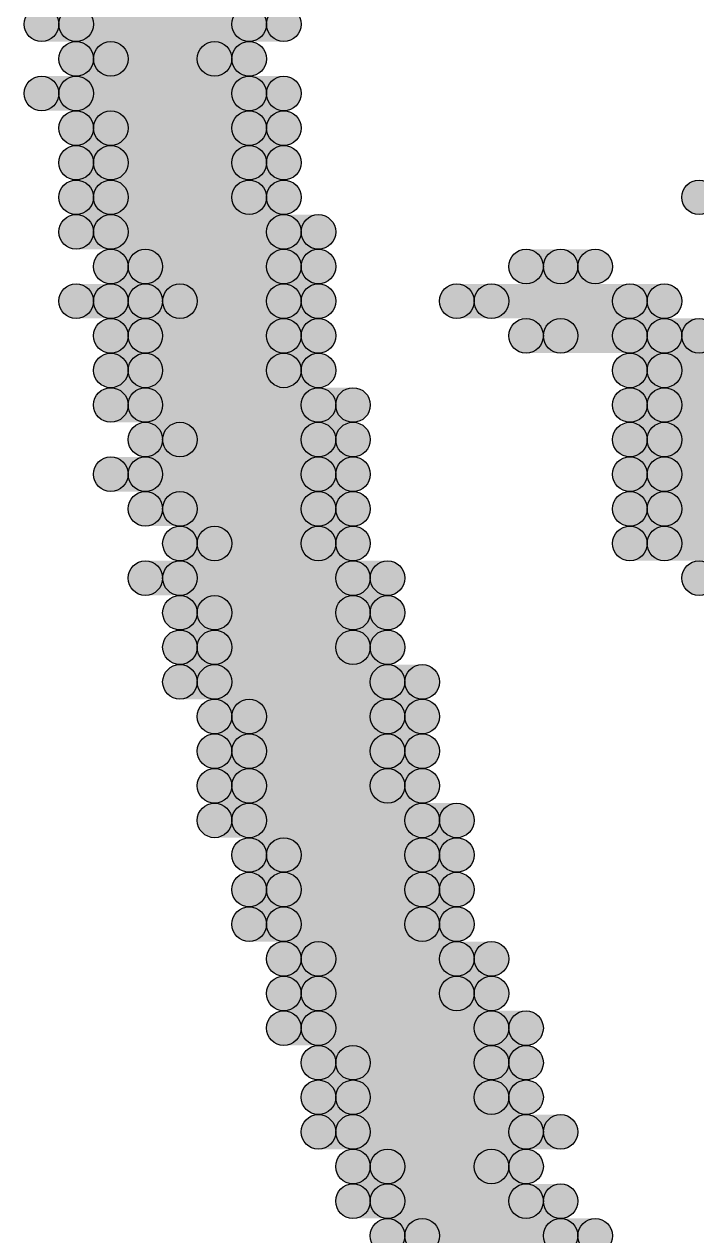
# Model space of a CAD drawing. Header units: millimetres. Extents: x 0 to 137, y 0 to 37.
# Drawn here: x 125.438 to 125.932, y 3.988 to 4.877 of the extents above; entities that cross this region are included whole.
import ezdxf

# ---------------------------------------------------------------- set-up
doc = ezdxf.new("R2010")
doc.units = ezdxf.units.MM
doc.layers.add('TopLayer', color=1, linetype='Continuous')
doc.layers.add('TopSolder', color=216, linetype='Continuous')

msp = doc.modelspace()

# ---------------------------------------------------------------- hatches: boundary and pattern name
at = {"layer": 'TopLayer'}
h = msp.add_hatch(color=1, dxfattribs=at)
edge = h.paths.add_edge_path()
edge.add_arc((125.476, 4.8768), 0.0127, 0, 360)
for points in [[(125.476, 4.8641), (125.476, 4.8895), (125.6284, 4.8895), (125.6284, 4.8641)], [(125.5014, 4.8387), (125.5014, 4.8641), (125.603, 4.8641), (125.603, 4.8387)], [(125.476, 4.8133), (125.476, 4.8387), (125.6284, 4.8387), (125.6284, 4.8133)], [(125.5014, 4.7879), (125.5014, 4.8133), (125.6284, 4.8133), (125.6284, 4.7879)], [(125.5014, 4.7625), (125.5014, 4.7879), (125.6284, 4.7879), (125.6284, 4.7625)], [(125.5014, 4.7371), (125.5014, 4.7625), (125.6284, 4.7625), (125.6284, 4.7371)], [(125.5014, 4.7117), (125.5014, 4.7371), (125.6538, 4.7371), (125.6538, 4.7117)], [(125.5268, 4.6863), (125.5268, 4.7117), (125.6538, 4.7117), (125.6538, 4.6863)], [(125.8316, 4.6863), (125.8316, 4.7117), (125.857, 4.7117), (125.857, 4.6863)], [(125.5014, 4.6609), (125.5014, 4.6863), (125.5268, 4.6863), (125.5268, 4.6609)], [(125.5522, 4.6609), (125.5522, 4.6863), (125.6538, 4.6863), (125.6538, 4.6609)], [(125.7808, 4.6609), (125.7808, 4.6863), (125.9078, 4.6863), (125.9078, 4.6609)], [(125.5268, 4.6355), (125.5268, 4.6609), (125.6538, 4.6609), (125.6538, 4.6355)], [(125.8316, 4.6355), (125.8316, 4.6609), (125.9078, 4.6609), (125.9078, 4.6355)], [(125.5268, 4.6101), (125.5268, 4.6355), (125.6538, 4.6355), (125.6538, 4.6101)], [(125.9078, 4.6101), (125.9078, 4.6355), (125.984, 4.6355), (125.984, 4.6101)], [(125.5268, 4.5847), (125.5268, 4.6101), (125.6792, 4.6101), (125.6792, 4.5847)], [(125.9078, 4.5847), (125.9078, 4.6101), (126.0348, 4.6101), (126.0348, 4.5847)], [(125.5522, 4.5593), (125.5522, 4.5847), (125.6792, 4.5847), (125.6792, 4.5593)], [(125.9078, 4.5593), (125.9078, 4.5847), (126.5174, 4.5847), (126.5174, 4.5593)], [(125.5268, 4.5339), (125.5268, 4.5593), (125.6792, 4.5593), (125.6792, 4.5339)], [(125.9078, 4.5339), (125.9078, 4.5593), (126.4666, 4.5593), (126.4666, 4.5339)], [(125.5522, 4.5085), (125.5522, 4.5339), (125.6792, 4.5339), (125.6792, 4.5085)], [(125.9078, 4.5085), (125.9078, 4.5339), (126.1364, 4.5339), (126.1364, 4.5085)], [(125.5776, 4.4831), (125.5776, 4.5085), (125.6792, 4.5085), (125.6792, 4.4831)], [(125.9078, 4.4831), (125.9078, 4.5085), (126.3142, 4.5085), (126.3142, 4.4831)], [(125.5522, 4.4577), (125.5522, 4.4831), (125.7046, 4.4831), (125.7046, 4.4577)], [(125.5776, 4.4323), (125.5776, 4.4577), (125.7046, 4.4577), (125.7046, 4.4323)], [(125.5776, 4.4069), (125.5776, 4.4323), (125.7046, 4.4323), (125.7046, 4.4069)], [(125.5776, 4.3815), (125.5776, 4.4069), (125.73, 4.4069), (125.73, 4.3815)], [(125.603, 4.3561), (125.603, 4.3815), (125.73, 4.3815), (125.73, 4.3561)], [(125.603, 4.3307), (125.603, 4.3561), (125.73, 4.3561), (125.73, 4.3307)], [(125.603, 4.3053), (125.603, 4.3307), (125.73, 4.3307), (125.73, 4.3053)], [(125.603, 4.2799), (125.603, 4.3053), (125.7554, 4.3053), (125.7554, 4.2799)], [(125.6284, 4.2545), (125.6284, 4.2799), (125.7554, 4.2799), (125.7554, 4.2545)], [(125.6284, 4.2291), (125.6284, 4.2545), (125.7554, 4.2545), (125.7554, 4.2291)], [(125.6284, 4.2037), (125.6284, 4.2291), (125.7554, 4.2291), (125.7554, 4.2037)], [(125.6538, 4.1783), (125.6538, 4.2037), (125.7808, 4.2037), (125.7808, 4.1783)], [(125.6538, 4.1529), (125.6538, 4.1783), (125.7808, 4.1783), (125.7808, 4.1529)], [(125.6538, 4.1275), (125.6538, 4.1529), (125.8062, 4.1529), (125.8062, 4.1275)], [(125.6792, 4.1021), (125.6792, 4.1275), (125.8062, 4.1275), (125.8062, 4.1021)], [(125.6792, 4.0767), (125.6792, 4.1021), (125.8062, 4.1021), (125.8062, 4.0767)], [(125.6792, 4.0513), (125.6792, 4.0767), (125.8316, 4.0767), (125.8316, 4.0513)], [(125.7046, 4.0259), (125.7046, 4.0513), (125.8062, 4.0513), (125.8062, 4.0259)], [(125.7046, 4.0005), (125.7046, 4.0259), (125.8316, 4.0259), (125.8316, 4.0005)], [(125.73, 3.9751), (125.73, 4.0005), (125.857, 4.0005), (125.857, 3.9751)]]:
    msp.add_hatch(color=1, dxfattribs=at).paths.add_polyline_path(points)
h = msp.add_hatch(color=1, dxfattribs=at)
edge = h.paths.add_edge_path()
edge.add_arc((125.6284, 4.8768), 0.0127, 0, 360)
h = msp.add_hatch(color=1, dxfattribs=at)
edge = h.paths.add_edge_path()
edge.add_arc((125.5014, 4.8514), 0.0127, 0, 360)
h = msp.add_hatch(color=1, dxfattribs=at)
edge = h.paths.add_edge_path()
edge.add_arc((125.603, 4.8514), 0.0127, 0, 360)
h = msp.add_hatch(color=1, dxfattribs=at)
edge = h.paths.add_edge_path()
edge.add_arc((125.476, 4.826), 0.0127, 0, 360)
h = msp.add_hatch(color=1, dxfattribs=at)
edge = h.paths.add_edge_path()
edge.add_arc((125.6284, 4.826), 0.0127, 0, 360)
h = msp.add_hatch(color=1, dxfattribs=at)
edge = h.paths.add_edge_path()
edge.add_arc((125.5014, 4.8006), 0.0127, 0, 360)
h = msp.add_hatch(color=1, dxfattribs=at)
edge = h.paths.add_edge_path()
edge.add_arc((125.6284, 4.8006), 0.0127, 0, 360)
h = msp.add_hatch(color=1, dxfattribs=at)
edge = h.paths.add_edge_path()
edge.add_arc((125.5014, 4.7752), 0.0127, 0, 360)
h = msp.add_hatch(color=1, dxfattribs=at)
edge = h.paths.add_edge_path()
edge.add_arc((125.6284, 4.7752), 0.0127, 0, 360)
h = msp.add_hatch(color=1, dxfattribs=at)
edge = h.paths.add_edge_path()
edge.add_arc((125.5014, 4.7498), 0.0127, 0, 360)
h = msp.add_hatch(color=1, dxfattribs=at)
edge = h.paths.add_edge_path()
edge.add_arc((125.6284, 4.7498), 0.0127, 0, 360)
h = msp.add_hatch(color=1, dxfattribs=at)
edge = h.paths.add_edge_path()
edge.add_arc((125.5014, 4.7244), 0.0127, 0, 360)
h = msp.add_hatch(color=1, dxfattribs=at)
edge = h.paths.add_edge_path()
edge.add_arc((125.6538, 4.7244), 0.0127, 0, 360)
h = msp.add_hatch(color=1, dxfattribs=at)
edge = h.paths.add_edge_path()
edge.add_arc((125.5268, 4.699), 0.0127, 0, 360)
h = msp.add_hatch(color=1, dxfattribs=at)
edge = h.paths.add_edge_path()
edge.add_arc((125.6538, 4.699), 0.0127, 0, 360)
h = msp.add_hatch(color=1, dxfattribs=at)
edge = h.paths.add_edge_path()
edge.add_arc((125.8316, 4.699), 0.0127, 0, 360)
h = msp.add_hatch(color=1, dxfattribs=at)
edge = h.paths.add_edge_path()
edge.add_arc((125.857, 4.699), 0.0127, 0, 360)
h = msp.add_hatch(color=1, dxfattribs=at)
edge = h.paths.add_edge_path()
edge.add_arc((125.5014, 4.6736), 0.0127, 0, 360)
h = msp.add_hatch(color=1, dxfattribs=at)
edge = h.paths.add_edge_path()
edge.add_arc((125.5268, 4.6736), 0.0127, 0, 360)
h = msp.add_hatch(color=1, dxfattribs=at)
edge = h.paths.add_edge_path()
edge.add_arc((125.5522, 4.6736), 0.0127, 0, 360)
h = msp.add_hatch(color=1, dxfattribs=at)
edge = h.paths.add_edge_path()
edge.add_arc((125.6538, 4.6736), 0.0127, 0, 360)
h = msp.add_hatch(color=1, dxfattribs=at)
edge = h.paths.add_edge_path()
edge.add_arc((125.7808, 4.6736), 0.0127, 0, 360)
h = msp.add_hatch(color=1, dxfattribs=at)
edge = h.paths.add_edge_path()
edge.add_arc((125.9078, 4.6736), 0.0127, 0, 360)
h = msp.add_hatch(color=1, dxfattribs=at)
edge = h.paths.add_edge_path()
edge.add_arc((125.5268, 4.6482), 0.0127, 0, 360)
h = msp.add_hatch(color=1, dxfattribs=at)
edge = h.paths.add_edge_path()
edge.add_arc((125.6538, 4.6482), 0.0127, 0, 360)
h = msp.add_hatch(color=1, dxfattribs=at)
edge = h.paths.add_edge_path()
edge.add_arc((125.8316, 4.6482), 0.0127, 0, 360)
h = msp.add_hatch(color=1, dxfattribs=at)
edge = h.paths.add_edge_path()
edge.add_arc((125.9078, 4.6482), 0.0127, 0, 360)
h = msp.add_hatch(color=1, dxfattribs=at)
edge = h.paths.add_edge_path()
edge.add_arc((125.9332, 4.6482), 0.0127, 0, 360)
h = msp.add_hatch(color=1, dxfattribs=at)
edge = h.paths.add_edge_path()
edge.add_arc((125.5268, 4.6228), 0.0127, 0, 360)
h = msp.add_hatch(color=1, dxfattribs=at)
edge = h.paths.add_edge_path()
edge.add_arc((125.6538, 4.6228), 0.0127, 0, 360)
h = msp.add_hatch(color=1, dxfattribs=at)
edge = h.paths.add_edge_path()
edge.add_arc((125.9078, 4.6228), 0.0127, 0, 360)
h = msp.add_hatch(color=1, dxfattribs=at)
edge = h.paths.add_edge_path()
edge.add_arc((125.5268, 4.5974), 0.0127, 0, 360)
h = msp.add_hatch(color=1, dxfattribs=at)
edge = h.paths.add_edge_path()
edge.add_arc((125.6792, 4.5974), 0.0127, 0, 360)
h = msp.add_hatch(color=1, dxfattribs=at)
edge = h.paths.add_edge_path()
edge.add_arc((125.9078, 4.5974), 0.0127, 0, 360)
h = msp.add_hatch(color=1, dxfattribs=at)
edge = h.paths.add_edge_path()
edge.add_arc((125.5522, 4.572), 0.0127, 0, 360)
h = msp.add_hatch(color=1, dxfattribs=at)
edge = h.paths.add_edge_path()
edge.add_arc((125.6792, 4.572), 0.0127, 0, 360)
h = msp.add_hatch(color=1, dxfattribs=at)
edge = h.paths.add_edge_path()
edge.add_arc((125.9078, 4.572), 0.0127, 0, 360)
h = msp.add_hatch(color=1, dxfattribs=at)
edge = h.paths.add_edge_path()
edge.add_arc((125.5268, 4.5466), 0.0127, 0, 360)
h = msp.add_hatch(color=1, dxfattribs=at)
edge = h.paths.add_edge_path()
edge.add_arc((125.6792, 4.5466), 0.0127, 0, 360)
h = msp.add_hatch(color=1, dxfattribs=at)
edge = h.paths.add_edge_path()
edge.add_arc((125.9078, 4.5466), 0.0127, 0, 360)
h = msp.add_hatch(color=1, dxfattribs=at)
edge = h.paths.add_edge_path()
edge.add_arc((125.5522, 4.5212), 0.0127, 0, 360)
h = msp.add_hatch(color=1, dxfattribs=at)
edge = h.paths.add_edge_path()
edge.add_arc((125.6792, 4.5212), 0.0127, 0, 360)
h = msp.add_hatch(color=1, dxfattribs=at)
edge = h.paths.add_edge_path()
edge.add_arc((125.9078, 4.5212), 0.0127, 0, 360)
h = msp.add_hatch(color=1, dxfattribs=at)
edge = h.paths.add_edge_path()
edge.add_arc((125.5776, 4.4958), 0.0127, 0, 360)
h = msp.add_hatch(color=1, dxfattribs=at)
edge = h.paths.add_edge_path()
edge.add_arc((125.6792, 4.4958), 0.0127, 0, 360)
h = msp.add_hatch(color=1, dxfattribs=at)
edge = h.paths.add_edge_path()
edge.add_arc((125.9078, 4.4958), 0.0127, 0, 360)
h = msp.add_hatch(color=1, dxfattribs=at)
edge = h.paths.add_edge_path()
edge.add_arc((125.5522, 4.4704), 0.0127, 0, 360)
h = msp.add_hatch(color=1, dxfattribs=at)
edge = h.paths.add_edge_path()
edge.add_arc((125.7046, 4.4704), 0.0127, 0, 360)
h = msp.add_hatch(color=1, dxfattribs=at)
edge = h.paths.add_edge_path()
edge.add_arc((125.5776, 4.445), 0.0127, 0, 360)
h = msp.add_hatch(color=1, dxfattribs=at)
edge = h.paths.add_edge_path()
edge.add_arc((125.7046, 4.445), 0.0127, 0, 360)
h = msp.add_hatch(color=1, dxfattribs=at)
edge = h.paths.add_edge_path()
edge.add_arc((125.5776, 4.4196), 0.0127, 0, 360)
h = msp.add_hatch(color=1, dxfattribs=at)
edge = h.paths.add_edge_path()
edge.add_arc((125.7046, 4.4196), 0.0127, 0, 360)
h = msp.add_hatch(color=1, dxfattribs=at)
edge = h.paths.add_edge_path()
edge.add_arc((125.5776, 4.3942), 0.0127, 0, 360)
h = msp.add_hatch(color=1, dxfattribs=at)
edge = h.paths.add_edge_path()
edge.add_arc((125.73, 4.3942), 0.0127, 0, 360)
h = msp.add_hatch(color=1, dxfattribs=at)
edge = h.paths.add_edge_path()
edge.add_arc((125.603, 4.3688), 0.0127, 0, 360)
h = msp.add_hatch(color=1, dxfattribs=at)
edge = h.paths.add_edge_path()
edge.add_arc((125.73, 4.3688), 0.0127, 0, 360)
h = msp.add_hatch(color=1, dxfattribs=at)
edge = h.paths.add_edge_path()
edge.add_arc((125.603, 4.3434), 0.0127, 0, 360)
h = msp.add_hatch(color=1, dxfattribs=at)
edge = h.paths.add_edge_path()
edge.add_arc((125.73, 4.3434), 0.0127, 0, 360)
h = msp.add_hatch(color=1, dxfattribs=at)
edge = h.paths.add_edge_path()
edge.add_arc((125.603, 4.318), 0.0127, 0, 360)
h = msp.add_hatch(color=1, dxfattribs=at)
edge = h.paths.add_edge_path()
edge.add_arc((125.73, 4.318), 0.0127, 0, 360)
h = msp.add_hatch(color=1, dxfattribs=at)
edge = h.paths.add_edge_path()
edge.add_arc((125.603, 4.2926), 0.0127, 0, 360)
h = msp.add_hatch(color=1, dxfattribs=at)
edge = h.paths.add_edge_path()
edge.add_arc((125.7554, 4.2926), 0.0127, 0, 360)
h = msp.add_hatch(color=1, dxfattribs=at)
edge = h.paths.add_edge_path()
edge.add_arc((125.6284, 4.2672), 0.0127, 0, 360)
h = msp.add_hatch(color=1, dxfattribs=at)
edge = h.paths.add_edge_path()
edge.add_arc((125.7554, 4.2672), 0.0127, 0, 360)
h = msp.add_hatch(color=1, dxfattribs=at)
edge = h.paths.add_edge_path()
edge.add_arc((125.6284, 4.2418), 0.0127, 0, 360)
h = msp.add_hatch(color=1, dxfattribs=at)
edge = h.paths.add_edge_path()
edge.add_arc((125.7554, 4.2418), 0.0127, 0, 360)
h = msp.add_hatch(color=1, dxfattribs=at)
edge = h.paths.add_edge_path()
edge.add_arc((125.6284, 4.2164), 0.0127, 0, 360)
h = msp.add_hatch(color=1, dxfattribs=at)
edge = h.paths.add_edge_path()
edge.add_arc((125.7554, 4.2164), 0.0127, 0, 360)
h = msp.add_hatch(color=1, dxfattribs=at)
edge = h.paths.add_edge_path()
edge.add_arc((125.6538, 4.191), 0.0127, 0, 360)
h = msp.add_hatch(color=1, dxfattribs=at)
edge = h.paths.add_edge_path()
edge.add_arc((125.7808, 4.191), 0.0127, 0, 360)
h = msp.add_hatch(color=1, dxfattribs=at)
edge = h.paths.add_edge_path()
edge.add_arc((125.6538, 4.1656), 0.0127, 0, 360)
h = msp.add_hatch(color=1, dxfattribs=at)
edge = h.paths.add_edge_path()
edge.add_arc((125.7808, 4.1656), 0.0127, 0, 360)
h = msp.add_hatch(color=1, dxfattribs=at)
edge = h.paths.add_edge_path()
edge.add_arc((125.6538, 4.1402), 0.0127, 0, 360)
h = msp.add_hatch(color=1, dxfattribs=at)
edge = h.paths.add_edge_path()
edge.add_arc((125.8062, 4.1402), 0.0127, 0, 360)
h = msp.add_hatch(color=1, dxfattribs=at)
edge = h.paths.add_edge_path()
edge.add_arc((125.6792, 4.1148), 0.0127, 0, 360)
h = msp.add_hatch(color=1, dxfattribs=at)
edge = h.paths.add_edge_path()
edge.add_arc((125.8062, 4.1148), 0.0127, 0, 360)
h = msp.add_hatch(color=1, dxfattribs=at)
edge = h.paths.add_edge_path()
edge.add_arc((125.6792, 4.0894), 0.0127, 0, 360)
h = msp.add_hatch(color=1, dxfattribs=at)
edge = h.paths.add_edge_path()
edge.add_arc((125.8062, 4.0894), 0.0127, 0, 360)
h = msp.add_hatch(color=1, dxfattribs=at)
edge = h.paths.add_edge_path()
edge.add_arc((125.6792, 4.064), 0.0127, 0, 360)
h = msp.add_hatch(color=1, dxfattribs=at)
edge = h.paths.add_edge_path()
edge.add_arc((125.8316, 4.064), 0.0127, 0, 360)
h = msp.add_hatch(color=1, dxfattribs=at)
edge = h.paths.add_edge_path()
edge.add_arc((125.7046, 4.0386), 0.0127, 0, 360)
h = msp.add_hatch(color=1, dxfattribs=at)
edge = h.paths.add_edge_path()
edge.add_arc((125.8062, 4.0386), 0.0127, 0, 360)
h = msp.add_hatch(color=1, dxfattribs=at)
edge = h.paths.add_edge_path()
edge.add_arc((125.7046, 4.0132), 0.0127, 0, 360)
h = msp.add_hatch(color=1, dxfattribs=at)
edge = h.paths.add_edge_path()
edge.add_arc((125.8316, 4.0132), 0.0127, 0, 360)
h = msp.add_hatch(color=1, dxfattribs=at)
edge = h.paths.add_edge_path()
edge.add_arc((125.73, 3.9878), 0.0127, 0, 360)
h = msp.add_hatch(color=1, dxfattribs=at)
edge = h.paths.add_edge_path()
edge.add_arc((125.857, 3.9878), 0.0127, 0, 360)
at = {"layer": 'TopSolder'}
h = msp.add_hatch(color=216, dxfattribs=at)
edge = h.paths.add_edge_path()
edge.add_arc((125.4506, 4.8768), 0.0127, 0, 360)
for points in [[(125.4506, 4.8641), (125.4506, 4.8895), (125.603, 4.8895), (125.603, 4.8641)], [(125.476, 4.8387), (125.476, 4.8641), (125.5776, 4.8641), (125.5776, 4.8387)], [(125.4506, 4.8133), (125.4506, 4.8387), (125.603, 4.8387), (125.603, 4.8133)], [(125.476, 4.7879), (125.476, 4.8133), (125.603, 4.8133), (125.603, 4.7879)], [(125.476, 4.7625), (125.476, 4.7879), (125.603, 4.7879), (125.603, 4.7625)], [(125.476, 4.7371), (125.476, 4.7625), (125.603, 4.7625), (125.603, 4.7371)], [(125.476, 4.7117), (125.476, 4.7371), (125.6284, 4.7371), (125.6284, 4.7117)], [(125.5014, 4.6863), (125.5014, 4.7117), (125.6284, 4.7117), (125.6284, 4.6863)], [(125.8062, 4.6863), (125.8062, 4.7117), (125.8316, 4.7117), (125.8316, 4.6863)], [(125.476, 4.6609), (125.476, 4.6863), (125.5014, 4.6863), (125.5014, 4.6609)], [(125.5268, 4.6609), (125.5268, 4.6863), (125.6284, 4.6863), (125.6284, 4.6609)], [(125.7554, 4.6609), (125.7554, 4.6863), (125.8824, 4.6863), (125.8824, 4.6609)], [(125.5014, 4.6355), (125.5014, 4.6609), (125.6284, 4.6609), (125.6284, 4.6355)], [(125.8062, 4.6355), (125.8062, 4.6609), (125.8824, 4.6609), (125.8824, 4.6355)], [(125.9078, 4.6355), (125.9078, 4.6609), (125.9332, 4.6609), (125.9332, 4.6355)], [(125.5014, 4.6101), (125.5014, 4.6355), (125.6284, 4.6355), (125.6284, 4.6101)], [(125.8824, 4.6101), (125.8824, 4.6355), (125.9586, 4.6355), (125.9586, 4.6101)], [(125.5014, 4.5847), (125.5014, 4.6101), (125.6538, 4.6101), (125.6538, 4.5847)], [(125.8824, 4.5847), (125.8824, 4.6101), (126.0094, 4.6101), (126.0094, 4.5847)], [(125.5268, 4.5593), (125.5268, 4.5847), (125.6538, 4.5847), (125.6538, 4.5593)], [(125.8824, 4.5593), (125.8824, 4.5847), (126.492, 4.5847), (126.492, 4.5593)], [(125.5014, 4.5339), (125.5014, 4.5593), (125.6538, 4.5593), (125.6538, 4.5339)], [(125.8824, 4.5339), (125.8824, 4.5593), (126.4412, 4.5593), (126.4412, 4.5339)], [(125.5268, 4.5085), (125.5268, 4.5339), (125.6538, 4.5339), (125.6538, 4.5085)], [(125.8824, 4.5085), (125.8824, 4.5339), (126.111, 4.5339), (126.111, 4.5085)], [(125.5522, 4.4831), (125.5522, 4.5085), (125.6538, 4.5085), (125.6538, 4.4831)], [(125.8824, 4.4831), (125.8824, 4.5085), (126.2888, 4.5085), (126.2888, 4.4831)], [(125.5268, 4.4577), (125.5268, 4.4831), (125.6792, 4.4831), (125.6792, 4.4577)], [(125.5522, 4.4323), (125.5522, 4.4577), (125.6792, 4.4577), (125.6792, 4.4323)], [(125.5522, 4.4069), (125.5522, 4.4323), (125.6792, 4.4323), (125.6792, 4.4069)], [(125.5522, 4.3815), (125.5522, 4.4069), (125.7046, 4.4069), (125.7046, 4.3815)], [(125.5776, 4.3561), (125.5776, 4.3815), (125.7046, 4.3815), (125.7046, 4.3561)], [(125.5776, 4.3307), (125.5776, 4.3561), (125.7046, 4.3561), (125.7046, 4.3307)], [(125.5776, 4.3053), (125.5776, 4.3307), (125.7046, 4.3307), (125.7046, 4.3053)], [(125.5776, 4.2799), (125.5776, 4.3053), (125.73, 4.3053), (125.73, 4.2799)], [(125.603, 4.2545), (125.603, 4.2799), (125.73, 4.2799), (125.73, 4.2545)], [(125.603, 4.2291), (125.603, 4.2545), (125.73, 4.2545), (125.73, 4.2291)], [(125.603, 4.2037), (125.603, 4.2291), (125.73, 4.2291), (125.73, 4.2037)], [(125.6284, 4.1783), (125.6284, 4.2037), (125.7554, 4.2037), (125.7554, 4.1783)], [(125.6284, 4.1529), (125.6284, 4.1783), (125.7554, 4.1783), (125.7554, 4.1529)], [(125.6284, 4.1275), (125.6284, 4.1529), (125.7808, 4.1529), (125.7808, 4.1275)], [(125.6538, 4.1021), (125.6538, 4.1275), (125.7808, 4.1275), (125.7808, 4.1021)], [(125.6538, 4.0767), (125.6538, 4.1021), (125.7808, 4.1021), (125.7808, 4.0767)], [(125.6538, 4.0513), (125.6538, 4.0767), (125.8062, 4.0767), (125.8062, 4.0513)], [(125.6792, 4.0259), (125.6792, 4.0513), (125.7808, 4.0513), (125.7808, 4.0259)], [(125.6792, 4.0005), (125.6792, 4.0259), (125.8062, 4.0259), (125.8062, 4.0005)], [(125.7046, 3.9751), (125.7046, 4.0005), (125.8316, 4.0005), (125.8316, 3.9751)]]:
    msp.add_hatch(color=216, dxfattribs=at).paths.add_polyline_path(points)
h = msp.add_hatch(color=216, dxfattribs=at)
edge = h.paths.add_edge_path()
edge.add_arc((125.603, 4.8768), 0.0127, 0, 360)
h = msp.add_hatch(color=216, dxfattribs=at)
edge = h.paths.add_edge_path()
edge.add_arc((125.476, 4.8514), 0.0127, 0, 360)
h = msp.add_hatch(color=216, dxfattribs=at)
edge = h.paths.add_edge_path()
edge.add_arc((125.5776, 4.8514), 0.0127, 0, 360)
h = msp.add_hatch(color=216, dxfattribs=at)
edge = h.paths.add_edge_path()
edge.add_arc((125.4506, 4.826), 0.0127, 0, 360)
h = msp.add_hatch(color=216, dxfattribs=at)
edge = h.paths.add_edge_path()
edge.add_arc((125.603, 4.826), 0.0127, 0, 360)
h = msp.add_hatch(color=216, dxfattribs=at)
edge = h.paths.add_edge_path()
edge.add_arc((125.476, 4.8006), 0.0127, 0, 360)
h = msp.add_hatch(color=216, dxfattribs=at)
edge = h.paths.add_edge_path()
edge.add_arc((125.603, 4.8006), 0.0127, 0, 360)
h = msp.add_hatch(color=216, dxfattribs=at)
edge = h.paths.add_edge_path()
edge.add_arc((125.476, 4.7752), 0.0127, 0, 360)
h = msp.add_hatch(color=216, dxfattribs=at)
edge = h.paths.add_edge_path()
edge.add_arc((125.603, 4.7752), 0.0127, 0, 360)
h = msp.add_hatch(color=216, dxfattribs=at)
edge = h.paths.add_edge_path()
edge.add_arc((125.476, 4.7498), 0.0127, 0, 360)
h = msp.add_hatch(color=216, dxfattribs=at)
edge = h.paths.add_edge_path()
edge.add_arc((125.603, 4.7498), 0.0127, 0, 360)
h = msp.add_hatch(color=216, dxfattribs=at)
edge = h.paths.add_edge_path()
edge.add_arc((125.9332, 4.7498), 0.0127, 0, 360)
h = msp.add_hatch(color=216, dxfattribs=at)
edge = h.paths.add_edge_path()
edge.add_arc((125.476, 4.7244), 0.0127, 0, 360)
h = msp.add_hatch(color=216, dxfattribs=at)
edge = h.paths.add_edge_path()
edge.add_arc((125.6284, 4.7244), 0.0127, 0, 360)
h = msp.add_hatch(color=216, dxfattribs=at)
edge = h.paths.add_edge_path()
edge.add_arc((125.5014, 4.699), 0.0127, 0, 360)
h = msp.add_hatch(color=216, dxfattribs=at)
edge = h.paths.add_edge_path()
edge.add_arc((125.6284, 4.699), 0.0127, 0, 360)
h = msp.add_hatch(color=216, dxfattribs=at)
edge = h.paths.add_edge_path()
edge.add_arc((125.8062, 4.699), 0.0127, 0, 360)
h = msp.add_hatch(color=216, dxfattribs=at)
edge = h.paths.add_edge_path()
edge.add_arc((125.8316, 4.699), 0.0127, 0, 360)
h = msp.add_hatch(color=216, dxfattribs=at)
edge = h.paths.add_edge_path()
edge.add_arc((125.476, 4.6736), 0.0127, 0, 360)
h = msp.add_hatch(color=216, dxfattribs=at)
edge = h.paths.add_edge_path()
edge.add_arc((125.5014, 4.6736), 0.0127, 0, 360)
h = msp.add_hatch(color=216, dxfattribs=at)
edge = h.paths.add_edge_path()
edge.add_arc((125.5268, 4.6736), 0.0127, 0, 360)
h = msp.add_hatch(color=216, dxfattribs=at)
edge = h.paths.add_edge_path()
edge.add_arc((125.6284, 4.6736), 0.0127, 0, 360)
h = msp.add_hatch(color=216, dxfattribs=at)
edge = h.paths.add_edge_path()
edge.add_arc((125.7554, 4.6736), 0.0127, 0, 360)
h = msp.add_hatch(color=216, dxfattribs=at)
edge = h.paths.add_edge_path()
edge.add_arc((125.8824, 4.6736), 0.0127, 0, 360)
h = msp.add_hatch(color=216, dxfattribs=at)
edge = h.paths.add_edge_path()
edge.add_arc((125.5014, 4.6482), 0.0127, 0, 360)
h = msp.add_hatch(color=216, dxfattribs=at)
edge = h.paths.add_edge_path()
edge.add_arc((125.6284, 4.6482), 0.0127, 0, 360)
h = msp.add_hatch(color=216, dxfattribs=at)
edge = h.paths.add_edge_path()
edge.add_arc((125.8062, 4.6482), 0.0127, 0, 360)
h = msp.add_hatch(color=216, dxfattribs=at)
edge = h.paths.add_edge_path()
edge.add_arc((125.8824, 4.6482), 0.0127, 0, 360)
h = msp.add_hatch(color=216, dxfattribs=at)
edge = h.paths.add_edge_path()
edge.add_arc((125.9078, 4.6482), 0.0127, 0, 360)
h = msp.add_hatch(color=216, dxfattribs=at)
edge = h.paths.add_edge_path()
edge.add_arc((125.9332, 4.6482), 0.0127, 0, 360)
h = msp.add_hatch(color=216, dxfattribs=at)
edge = h.paths.add_edge_path()
edge.add_arc((125.5014, 4.6228), 0.0127, 0, 360)
h = msp.add_hatch(color=216, dxfattribs=at)
edge = h.paths.add_edge_path()
edge.add_arc((125.6284, 4.6228), 0.0127, 0, 360)
h = msp.add_hatch(color=216, dxfattribs=at)
edge = h.paths.add_edge_path()
edge.add_arc((125.8824, 4.6228), 0.0127, 0, 360)
h = msp.add_hatch(color=216, dxfattribs=at)
edge = h.paths.add_edge_path()
edge.add_arc((125.5014, 4.5974), 0.0127, 0, 360)
h = msp.add_hatch(color=216, dxfattribs=at)
edge = h.paths.add_edge_path()
edge.add_arc((125.6538, 4.5974), 0.0127, 0, 360)
h = msp.add_hatch(color=216, dxfattribs=at)
edge = h.paths.add_edge_path()
edge.add_arc((125.8824, 4.5974), 0.0127, 0, 360)
h = msp.add_hatch(color=216, dxfattribs=at)
edge = h.paths.add_edge_path()
edge.add_arc((125.5268, 4.572), 0.0127, 0, 360)
h = msp.add_hatch(color=216, dxfattribs=at)
edge = h.paths.add_edge_path()
edge.add_arc((125.6538, 4.572), 0.0127, 0, 360)
h = msp.add_hatch(color=216, dxfattribs=at)
edge = h.paths.add_edge_path()
edge.add_arc((125.8824, 4.572), 0.0127, 0, 360)
h = msp.add_hatch(color=216, dxfattribs=at)
edge = h.paths.add_edge_path()
edge.add_arc((125.5014, 4.5466), 0.0127, 0, 360)
h = msp.add_hatch(color=216, dxfattribs=at)
edge = h.paths.add_edge_path()
edge.add_arc((125.6538, 4.5466), 0.0127, 0, 360)
h = msp.add_hatch(color=216, dxfattribs=at)
edge = h.paths.add_edge_path()
edge.add_arc((125.8824, 4.5466), 0.0127, 0, 360)
h = msp.add_hatch(color=216, dxfattribs=at)
edge = h.paths.add_edge_path()
edge.add_arc((125.5268, 4.5212), 0.0127, 0, 360)
h = msp.add_hatch(color=216, dxfattribs=at)
edge = h.paths.add_edge_path()
edge.add_arc((125.6538, 4.5212), 0.0127, 0, 360)
h = msp.add_hatch(color=216, dxfattribs=at)
edge = h.paths.add_edge_path()
edge.add_arc((125.8824, 4.5212), 0.0127, 0, 360)
h = msp.add_hatch(color=216, dxfattribs=at)
edge = h.paths.add_edge_path()
edge.add_arc((125.5522, 4.4958), 0.0127, 0, 360)
h = msp.add_hatch(color=216, dxfattribs=at)
edge = h.paths.add_edge_path()
edge.add_arc((125.6538, 4.4958), 0.0127, 0, 360)
h = msp.add_hatch(color=216, dxfattribs=at)
edge = h.paths.add_edge_path()
edge.add_arc((125.8824, 4.4958), 0.0127, 0, 360)
h = msp.add_hatch(color=216, dxfattribs=at)
edge = h.paths.add_edge_path()
edge.add_arc((125.5268, 4.4704), 0.0127, 0, 360)
h = msp.add_hatch(color=216, dxfattribs=at)
edge = h.paths.add_edge_path()
edge.add_arc((125.6792, 4.4704), 0.0127, 0, 360)
h = msp.add_hatch(color=216, dxfattribs=at)
edge = h.paths.add_edge_path()
edge.add_arc((125.9332, 4.4704), 0.0127, 0, 360)
h = msp.add_hatch(color=216, dxfattribs=at)
edge = h.paths.add_edge_path()
edge.add_arc((125.5522, 4.445), 0.0127, 0, 360)
h = msp.add_hatch(color=216, dxfattribs=at)
edge = h.paths.add_edge_path()
edge.add_arc((125.6792, 4.445), 0.0127, 0, 360)
h = msp.add_hatch(color=216, dxfattribs=at)
edge = h.paths.add_edge_path()
edge.add_arc((125.5522, 4.4196), 0.0127, 0, 360)
h = msp.add_hatch(color=216, dxfattribs=at)
edge = h.paths.add_edge_path()
edge.add_arc((125.6792, 4.4196), 0.0127, 0, 360)
h = msp.add_hatch(color=216, dxfattribs=at)
edge = h.paths.add_edge_path()
edge.add_arc((125.5522, 4.3942), 0.0127, 0, 360)
h = msp.add_hatch(color=216, dxfattribs=at)
edge = h.paths.add_edge_path()
edge.add_arc((125.7046, 4.3942), 0.0127, 0, 360)
h = msp.add_hatch(color=216, dxfattribs=at)
edge = h.paths.add_edge_path()
edge.add_arc((125.5776, 4.3688), 0.0127, 0, 360)
h = msp.add_hatch(color=216, dxfattribs=at)
edge = h.paths.add_edge_path()
edge.add_arc((125.7046, 4.3688), 0.0127, 0, 360)
h = msp.add_hatch(color=216, dxfattribs=at)
edge = h.paths.add_edge_path()
edge.add_arc((125.5776, 4.3434), 0.0127, 0, 360)
h = msp.add_hatch(color=216, dxfattribs=at)
edge = h.paths.add_edge_path()
edge.add_arc((125.7046, 4.3434), 0.0127, 0, 360)
h = msp.add_hatch(color=216, dxfattribs=at)
edge = h.paths.add_edge_path()
edge.add_arc((125.5776, 4.318), 0.0127, 0, 360)
h = msp.add_hatch(color=216, dxfattribs=at)
edge = h.paths.add_edge_path()
edge.add_arc((125.7046, 4.318), 0.0127, 0, 360)
h = msp.add_hatch(color=216, dxfattribs=at)
edge = h.paths.add_edge_path()
edge.add_arc((125.5776, 4.2926), 0.0127, 0, 360)
h = msp.add_hatch(color=216, dxfattribs=at)
edge = h.paths.add_edge_path()
edge.add_arc((125.73, 4.2926), 0.0127, 0, 360)
h = msp.add_hatch(color=216, dxfattribs=at)
edge = h.paths.add_edge_path()
edge.add_arc((125.603, 4.2672), 0.0127, 0, 360)
h = msp.add_hatch(color=216, dxfattribs=at)
edge = h.paths.add_edge_path()
edge.add_arc((125.73, 4.2672), 0.0127, 0, 360)
h = msp.add_hatch(color=216, dxfattribs=at)
edge = h.paths.add_edge_path()
edge.add_arc((125.603, 4.2418), 0.0127, 0, 360)
h = msp.add_hatch(color=216, dxfattribs=at)
edge = h.paths.add_edge_path()
edge.add_arc((125.73, 4.2418), 0.0127, 0, 360)
h = msp.add_hatch(color=216, dxfattribs=at)
edge = h.paths.add_edge_path()
edge.add_arc((125.603, 4.2164), 0.0127, 0, 360)
h = msp.add_hatch(color=216, dxfattribs=at)
edge = h.paths.add_edge_path()
edge.add_arc((125.73, 4.2164), 0.0127, 0, 360)
h = msp.add_hatch(color=216, dxfattribs=at)
edge = h.paths.add_edge_path()
edge.add_arc((125.6284, 4.191), 0.0127, 0, 360)
h = msp.add_hatch(color=216, dxfattribs=at)
edge = h.paths.add_edge_path()
edge.add_arc((125.7554, 4.191), 0.0127, 0, 360)
h = msp.add_hatch(color=216, dxfattribs=at)
edge = h.paths.add_edge_path()
edge.add_arc((125.6284, 4.1656), 0.0127, 0, 360)
h = msp.add_hatch(color=216, dxfattribs=at)
edge = h.paths.add_edge_path()
edge.add_arc((125.7554, 4.1656), 0.0127, 0, 360)
h = msp.add_hatch(color=216, dxfattribs=at)
edge = h.paths.add_edge_path()
edge.add_arc((125.6284, 4.1402), 0.0127, 0, 360)
h = msp.add_hatch(color=216, dxfattribs=at)
edge = h.paths.add_edge_path()
edge.add_arc((125.7808, 4.1402), 0.0127, 0, 360)
h = msp.add_hatch(color=216, dxfattribs=at)
edge = h.paths.add_edge_path()
edge.add_arc((125.6538, 4.1148), 0.0127, 0, 360)
h = msp.add_hatch(color=216, dxfattribs=at)
edge = h.paths.add_edge_path()
edge.add_arc((125.7808, 4.1148), 0.0127, 0, 360)
h = msp.add_hatch(color=216, dxfattribs=at)
edge = h.paths.add_edge_path()
edge.add_arc((125.6538, 4.0894), 0.0127, 0, 360)
h = msp.add_hatch(color=216, dxfattribs=at)
edge = h.paths.add_edge_path()
edge.add_arc((125.7808, 4.0894), 0.0127, 0, 360)
h = msp.add_hatch(color=216, dxfattribs=at)
edge = h.paths.add_edge_path()
edge.add_arc((125.6538, 4.064), 0.0127, 0, 360)
h = msp.add_hatch(color=216, dxfattribs=at)
edge = h.paths.add_edge_path()
edge.add_arc((125.8062, 4.064), 0.0127, 0, 360)
h = msp.add_hatch(color=216, dxfattribs=at)
edge = h.paths.add_edge_path()
edge.add_arc((125.6792, 4.0386), 0.0127, 0, 360)
h = msp.add_hatch(color=216, dxfattribs=at)
edge = h.paths.add_edge_path()
edge.add_arc((125.7808, 4.0386), 0.0127, 0, 360)
h = msp.add_hatch(color=216, dxfattribs=at)
edge = h.paths.add_edge_path()
edge.add_arc((125.6792, 4.0132), 0.0127, 0, 360)
h = msp.add_hatch(color=216, dxfattribs=at)
edge = h.paths.add_edge_path()
edge.add_arc((125.8062, 4.0132), 0.0127, 0, 360)
h = msp.add_hatch(color=216, dxfattribs=at)
edge = h.paths.add_edge_path()
edge.add_arc((125.7046, 3.9878), 0.0127, 0, 360)
h = msp.add_hatch(color=216, dxfattribs=at)
edge = h.paths.add_edge_path()
edge.add_arc((125.8316, 3.9878), 0.0127, 0, 360)

# ---------------------------------------------------------------- linework, layer by layer
at = {"layer": 'TopLayer'}
for centre in [(125.476, 4.8768), (125.6284, 4.8768), (125.5014, 4.8514), (125.603, 4.8514), (125.476, 4.826), (125.6284, 4.826), (125.5014, 4.8006), (125.6284, 4.8006), (125.5014, 4.7752), (125.6284, 4.7752), (125.5014, 4.7498), (125.6284, 4.7498), (125.5014, 4.7244), (125.6538, 4.7244), (125.5268, 4.699), (125.6538, 4.699), (125.8316, 4.699), (125.857, 4.699), (125.5014, 4.6736), (125.5268, 4.6736), (125.5522, 4.6736), (125.6538, 4.6736), (125.7808, 4.6736), (125.9078, 4.6736), (125.5268, 4.6482), (125.6538, 4.6482), (125.8316, 4.6482), (125.9078, 4.6482), (125.9332, 4.6482), (125.5268, 4.6228), (125.6538, 4.6228), (125.9078, 4.6228), (125.5268, 4.5974), (125.6792, 4.5974), (125.9078, 4.5974), (125.5522, 4.572), (125.6792, 4.572), (125.9078, 4.572), (125.5268, 4.5466), (125.6792, 4.5466), (125.9078, 4.5466), (125.5522, 4.5212), (125.6792, 4.5212), (125.9078, 4.5212), (125.5776, 4.4958), (125.6792, 4.4958), (125.9078, 4.4958), (125.5522, 4.4704), (125.7046, 4.4704), (125.5776, 4.445), (125.7046, 4.445), (125.5776, 4.4196), (125.7046, 4.4196), (125.5776, 4.3942), (125.73, 4.3942), (125.603, 4.3688), (125.73, 4.3688), (125.603, 4.3434), (125.73, 4.3434), (125.603, 4.318), (125.73, 4.318), (125.603, 4.2926), (125.7554, 4.2926), (125.6284, 4.2672), (125.7554, 4.2672), (125.6284, 4.2418), (125.7554, 4.2418), (125.6284, 4.2164), (125.7554, 4.2164), (125.6538, 4.191), (125.7808, 4.191), (125.6538, 4.1656), (125.7808, 4.1656), (125.6538, 4.1402), (125.8062, 4.1402), (125.6792, 4.1148), (125.8062, 4.1148), (125.6792, 4.0894), (125.8062, 4.0894), (125.6792, 4.064), (125.8316, 4.064), (125.7046, 4.0386), (125.8062, 4.0386), (125.7046, 4.0132), (125.8316, 4.0132), (125.73, 3.9878), (125.857, 3.9878)]:
    msp.add_circle(centre, 0.0127, dxfattribs=at)
at = {"layer": 'TopSolder'}
for centre in [(125.4506, 4.8768), (125.603, 4.8768), (125.476, 4.8514), (125.5776, 4.8514), (125.4506, 4.826), (125.603, 4.826), (125.476, 4.8006), (125.603, 4.8006), (125.476, 4.7752), (125.603, 4.7752), (125.476, 4.7498), (125.603, 4.7498), (125.9332, 4.7498), (125.476, 4.7244), (125.6284, 4.7244), (125.5014, 4.699), (125.6284, 4.699), (125.8062, 4.699), (125.8316, 4.699), (125.476, 4.6736), (125.5014, 4.6736), (125.5268, 4.6736), (125.6284, 4.6736), (125.7554, 4.6736), (125.8824, 4.6736), (125.5014, 4.6482), (125.6284, 4.6482), (125.8062, 4.6482), (125.8824, 4.6482), (125.9078, 4.6482), (125.9332, 4.6482), (125.5014, 4.6228), (125.6284, 4.6228), (125.8824, 4.6228), (125.5014, 4.5974), (125.6538, 4.5974), (125.8824, 4.5974), (125.5268, 4.572), (125.6538, 4.572), (125.8824, 4.572), (125.5014, 4.5466), (125.6538, 4.5466), (125.8824, 4.5466), (125.5268, 4.5212), (125.6538, 4.5212), (125.8824, 4.5212), (125.5522, 4.4958), (125.6538, 4.4958), (125.8824, 4.4958), (125.5268, 4.4704), (125.6792, 4.4704), (125.9332, 4.4704), (125.5522, 4.445), (125.6792, 4.445), (125.5522, 4.4196), (125.6792, 4.4196), (125.5522, 4.3942), (125.7046, 4.3942), (125.5776, 4.3688), (125.7046, 4.3688), (125.5776, 4.3434), (125.7046, 4.3434), (125.5776, 4.318), (125.7046, 4.318), (125.5776, 4.2926), (125.73, 4.2926), (125.603, 4.2672), (125.73, 4.2672), (125.603, 4.2418), (125.73, 4.2418), (125.603, 4.2164), (125.73, 4.2164), (125.6284, 4.191), (125.7554, 4.191), (125.6284, 4.1656), (125.7554, 4.1656), (125.6284, 4.1402), (125.7808, 4.1402), (125.6538, 4.1148), (125.7808, 4.1148), (125.6538, 4.0894), (125.7808, 4.0894), (125.6538, 4.064), (125.8062, 4.064), (125.6792, 4.0386), (125.7808, 4.0386), (125.6792, 4.0132), (125.8062, 4.0132), (125.7046, 3.9878), (125.8316, 3.9878)]:
    msp.add_circle(centre, 0.0127, dxfattribs=at)

doc.saveas('drawing.dxf')
